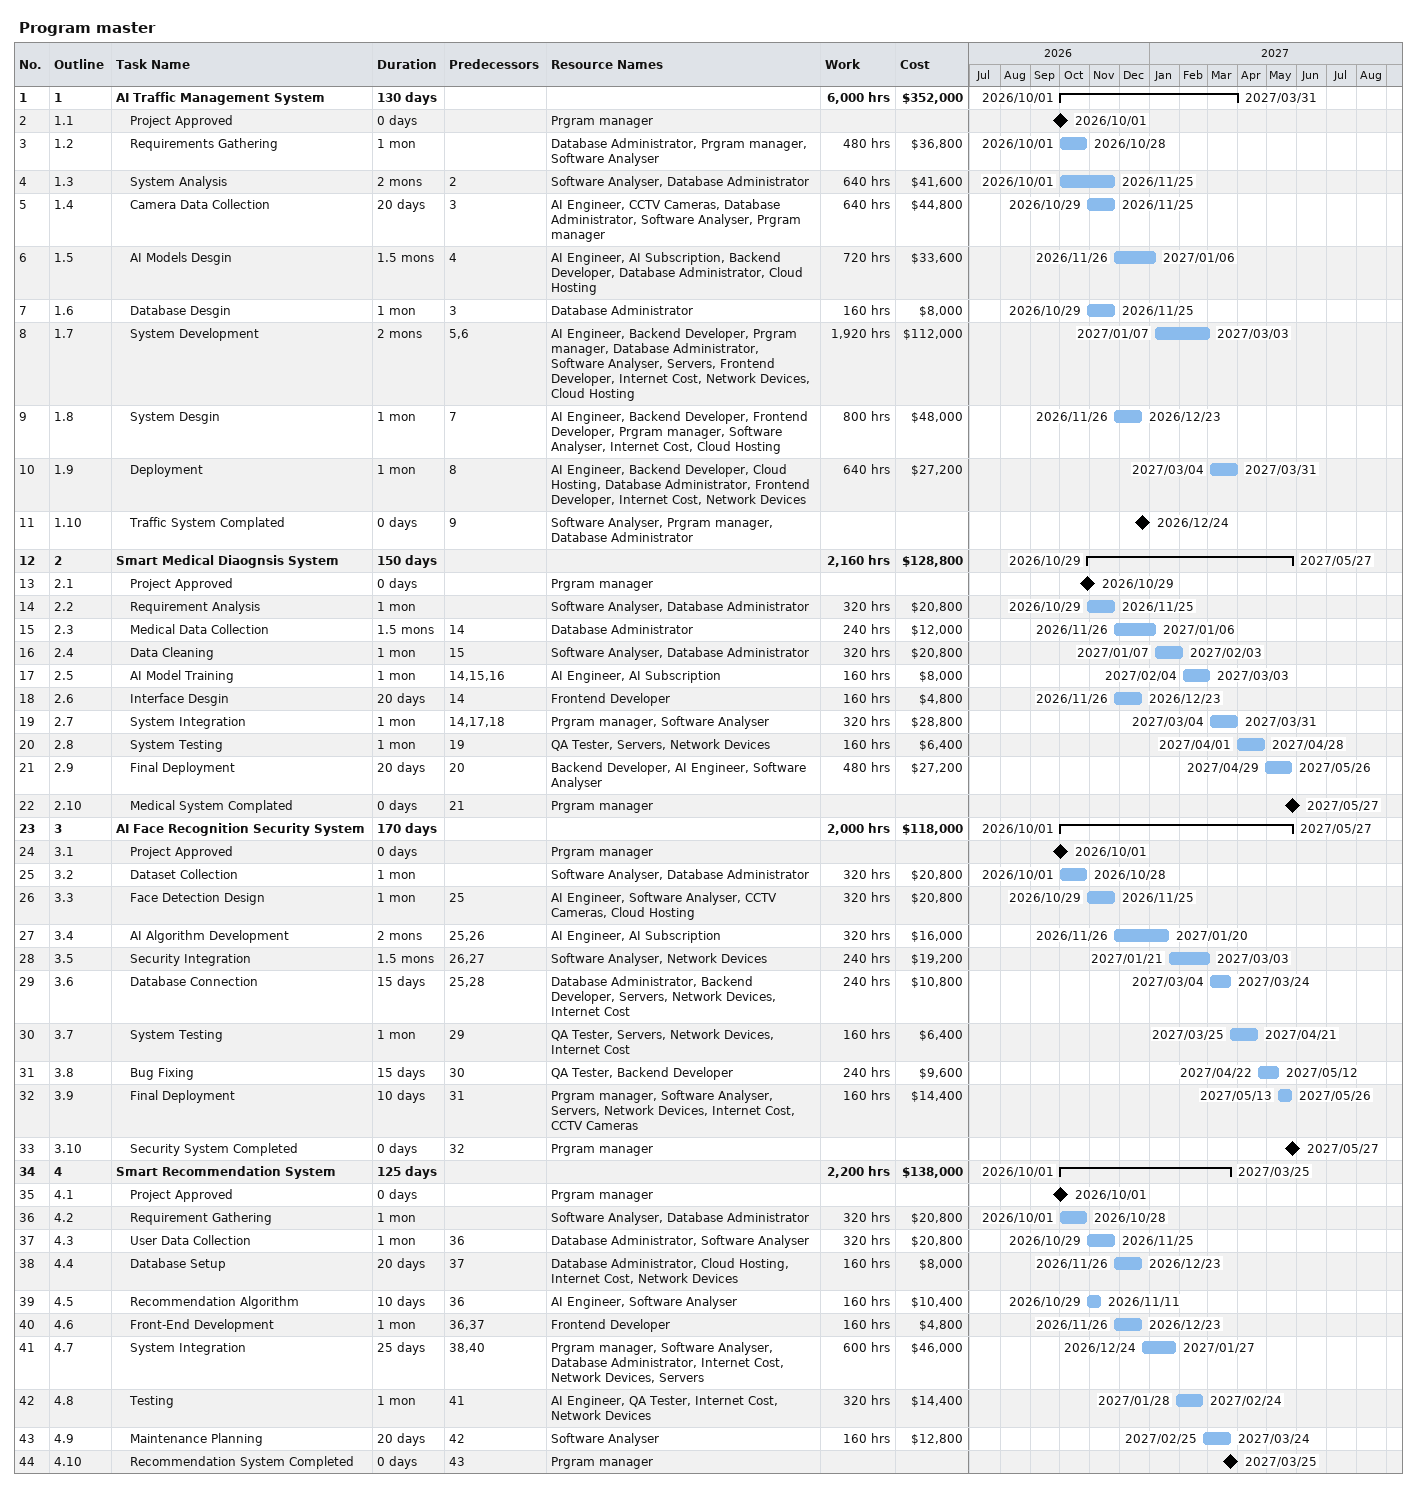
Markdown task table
Program master

| ID | WBS | Task | Duration | Start | Finish | Predecessors | Resources | Work (h) | Cost ($) |
|---|---|---|---|---|---|---|---|---|---|
| 1 | 1 | **AI Traffic Management System** | 130d | 2026-10-01 | 2027-03-31 |  |  | 6000 | 352000 |
| 2 | 1.1 | Project Approved | 0d | 2026-10-01 | 2026-10-01 |  | Prgram manager |  |  |
| 3 | 1.2 | Requirements Gathering | 1mo | 2026-10-01 | 2026-10-28 |  | Database Administrator, Prgram manager, Software Analyser | 480 | 36800 |
| 4 | 1.3 | System Analysis | 2mo | 2026-10-01 | 2026-11-25 | 2 | Software Analyser, Database Administrator | 640 | 41600 |
| 5 | 1.4 | Camera Data Collection | 20d | 2026-10-29 | 2026-11-25 | 3 | AI Engineer, CCTV Cameras, Database Administrator, Software Analyser, Prgram manager | 640 | 44800 |
| 6 | 1.5 | AI Models Desgin | 1.5mo | 2026-11-26 | 2027-01-06 | 4 | AI Engineer, AI Subscription, Backend Developer, Database Administrator, Cloud Hosting | 720 | 33600 |
| 7 | 1.6 | Database Desgin | 1mo | 2026-10-29 | 2026-11-25 | 3 | Database Administrator | 160 | 8000 |
| 8 | 1.7 | System Development | 2mo | 2027-01-07 | 2027-03-03 | 5, 6 | AI Engineer, Backend Developer, Prgram manager, Database Administrator, Software Analyser, Servers, Frontend Developer, Internet Cost, Network Devices, Cloud Hosting | 1920 | 112000 |
| 9 | 1.8 | System Desgin | 1mo | 2026-11-26 | 2026-12-23 | 7 | AI Engineer, Backend Developer, Frontend Developer, Prgram manager, Software Analyser, Internet Cost, Cloud Hosting | 800 | 48000 |
| 10 | 1.9 | Deployment | 1mo | 2027-03-04 | 2027-03-31 | 8 | AI Engineer, Backend Developer, Cloud Hosting, Database Administrator, Frontend Developer, Internet Cost, Network Devices | 640 | 27200 |
| 11 | 1.10 | Traffic System Complated | 0d | 2026-12-24 | 2026-12-24 | 9 | Software Analyser, Prgram manager, Database Administrator |  |  |
| 12 | 2 | **Smart Medical Diaognsis System** | 150d | 2026-10-29 | 2027-05-27 |  |  | 2160 | 128800 |
| 13 | 2.1 | Project Approved | 0d | 2026-10-29 | 2026-10-29 |  | Prgram manager |  |  |
| 14 | 2.2 | Requirement Analysis | 1mo | 2026-10-29 | 2026-11-25 |  | Software Analyser, Database Administrator | 320 | 20800 |
| 15 | 2.3 | Medical Data Collection | 1.5mo | 2026-11-26 | 2027-01-06 | 14 | Database Administrator | 240 | 12000 |
| 16 | 2.4 | Data Cleaning | 1mo | 2027-01-07 | 2027-02-03 | 15 | Software Analyser, Database Administrator | 320 | 20800 |
| 17 | 2.5 | AI Model Training | 1mo | 2027-02-04 | 2027-03-03 | 14, 15, 16 | AI Engineer, AI Subscription | 160 | 8000 |
| 18 | 2.6 | Interface Desgin | 20d | 2026-11-26 | 2026-12-23 | 14 | Frontend Developer | 160 | 4800 |
| 19 | 2.7 | System Integration | 1mo | 2027-03-04 | 2027-03-31 | 14, 17, 18 | Prgram manager, Software Analyser | 320 | 28800 |
| 20 | 2.8 | System Testing | 1mo | 2027-04-01 | 2027-04-28 | 19 | QA Tester, Servers, Network Devices | 160 | 6400 |
| 21 | 2.9 | Final Deployment | 20d | 2027-04-29 | 2027-05-26 | 20 | Backend Developer, AI Engineer, Software Analyser | 480 | 27200 |
| 22 | 2.10 | Medical System Complated | 0d | 2027-05-27 | 2027-05-27 | 21 | Prgram manager |  |  |
| 23 | 3 | **AI Face Recognition Security System** | 170d | 2026-10-01 | 2027-05-27 |  |  | 2000 | 118000 |
| 24 | 3.1 | Project Approved | 0d | 2026-10-01 | 2026-10-01 |  | Prgram manager |  |  |
| 25 | 3.2 | Dataset Collection | 1mo | 2026-10-01 | 2026-10-28 |  | Software Analyser, Database Administrator | 320 | 20800 |
| 26 | 3.3 | Face Detection Design | 1mo | 2026-10-29 | 2026-11-25 | 25 | AI Engineer, Software Analyser, CCTV Cameras, Cloud Hosting | 320 | 20800 |
| 27 | 3.4 | AI Algorithm Development | 2mo | 2026-11-26 | 2027-01-20 | 25, 26 | AI Engineer, AI Subscription | 320 | 16000 |
| 28 | 3.5 | Security Integration | 1.5mo | 2027-01-21 | 2027-03-03 | 26, 27 | Software Analyser, Network Devices | 240 | 19200 |
| 29 | 3.6 | Database Connection | 15d | 2027-03-04 | 2027-03-24 | 25, 28 | Database Administrator, Backend Developer, Servers, Network Devices, Internet Cost | 240 | 10800 |
| 30 | 3.7 | System Testing | 1mo | 2027-03-25 | 2027-04-21 | 29 | QA Tester, Servers, Network Devices, Internet Cost | 160 | 6400 |
| 31 | 3.8 | Bug Fixing | 15d | 2027-04-22 | 2027-05-12 | 30 | QA Tester, Backend Developer | 240 | 9600 |
| 32 | 3.9 | Final Deployment | 10d | 2027-05-13 | 2027-05-26 | 31 | Prgram manager, Software Analyser, Servers, Network Devices, Internet Cost, CCTV Cameras | 160 | 14400 |
| 33 | 3.10 | Security System Completed | 0d | 2027-05-27 | 2027-05-27 | 32 | Prgram manager |  |  |
| 34 | 4 | **Smart Recommendation System** | 125d | 2026-10-01 | 2027-03-25 |  |  | 2200 | 138000 |
| 35 | 4.1 | Project Approved | 0d | 2026-10-01 | 2026-10-01 |  | Prgram manager |  |  |
| 36 | 4.2 | Requirement Gathering | 1mo | 2026-10-01 | 2026-10-28 |  | Software Analyser, Database Administrator | 320 | 20800 |
| 37 | 4.3 | User Data Collection | 1mo | 2026-10-29 | 2026-11-25 | 36 | Database Administrator, Software Analyser | 320 | 20800 |
| 38 | 4.4 | Database Setup | 20d | 2026-11-26 | 2026-12-23 | 37 | Database Administrator, Cloud Hosting, Internet Cost, Network Devices | 160 | 8000 |
| 39 | 4.5 | Recommendation Algorithm | 10d | 2026-10-29 | 2026-11-11 | 36 | AI Engineer, Software Analyser | 160 | 10400 |
| 40 | 4.6 | Front-End Development | 1mo | 2026-11-26 | 2026-12-23 | 36, 37 | Frontend Developer | 160 | 4800 |
| 41 | 4.7 | System Integration | 25d | 2026-12-24 | 2027-01-27 | 38, 40 | Prgram manager, Software Analyser, Database Administrator, Internet Cost, Network Devices, Servers | 600 | 46000 |
| 42 | 4.8 | Testing | 1mo | 2027-01-28 | 2027-02-24 | 41 | AI Engineer, QA Tester, Internet Cost, Network Devices | 320 | 14400 |
| 43 | 4.9 | Maintenance Planning | 20d | 2027-02-25 | 2027-03-24 | 42 | Software Analyser | 160 | 12800 |
| 44 | 4.10 | Recommendation System Completed | 0d | 2027-03-25 | 2027-03-25 | 43 | Prgram manager |  |  |
